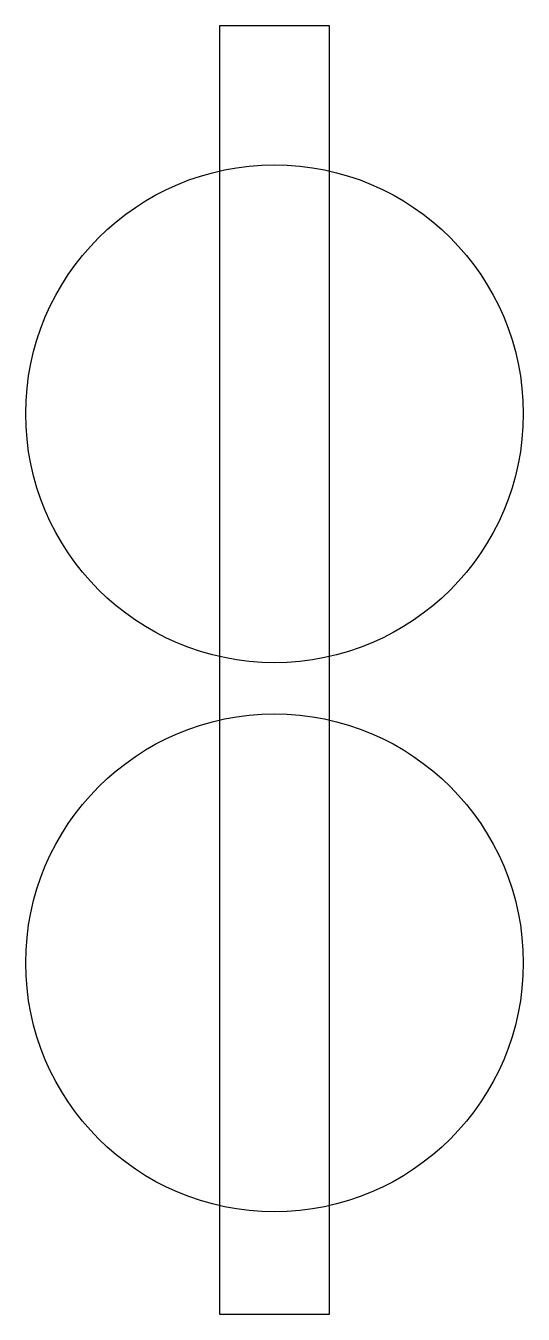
# Model space of a CAD drawing. Extents: x -34 to 34, y 0 to 176.
import ezdxf

# ---------------------------------------------------------------- set-up
doc = ezdxf.new("R2010")
doc.units = 0
doc.layers.get('0').update_dxf_attribs({"linetype": 'CONTINUOUS'})

msp = doc.modelspace()

# ---------------------------------------------------------------- linework, layer by layer
for p, q in [((7.5, 176), (-7.5, 176)), ((-7.5, 176), (-7.5, 0)), ((7.5, 0), (7.5, 176)), ((-7.5, 0), (7.5, 0))]:
    msp.add_line(p, q)
for centre in [(0, 123), (0, 48)]:
    msp.add_circle(centre, 34)

doc.saveas('drawing.dxf')
